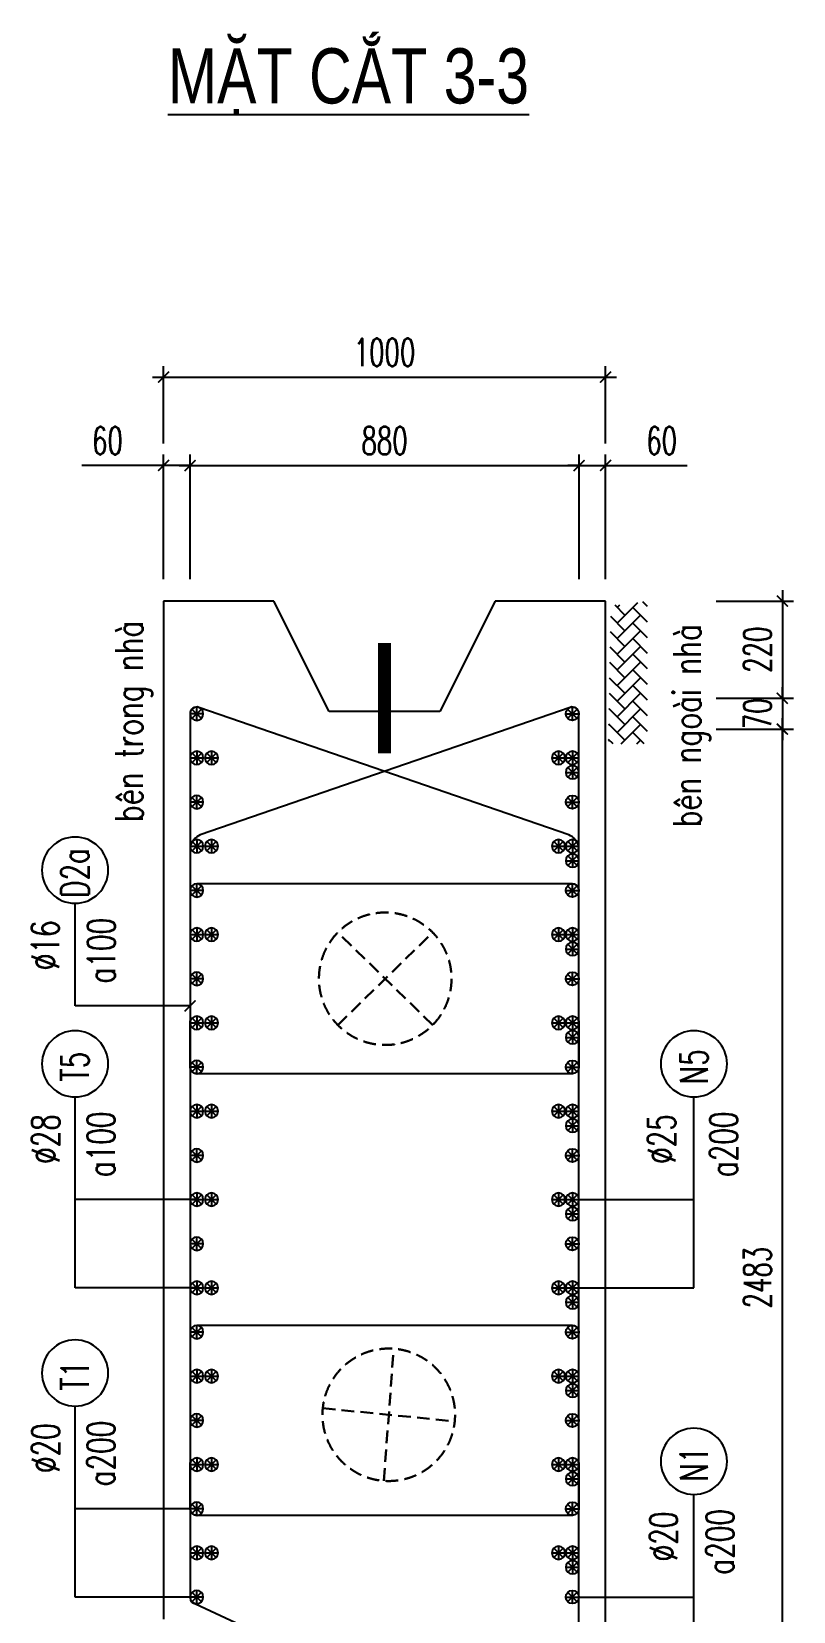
# Model space of a CAD drawing. Header units: millimetres. Extents: x -143483 to 1166745, y -1448440 to -1202244.
# Drawn here: x 872470 to 879364, y -1227724 to -1213416 of the extents above; entities that cross this region are included whole.
import ezdxf
from ezdxf.enums import TextEntityAlignment as Align

# ---------------------------------------------------------------- set-up
doc = ezdxf.new("R2010")
doc.units = ezdxf.units.MM
doc.header["$LTSCALE"] = 30
doc.header["$PDMODE"] = 3
doc.linetypes.add('DASHED', pattern=[19.05, 12.7, -6.35])
doc.layers.get('0').update_dxf_attribs({"lineweight": 9})
doc.layers.get('Defpoints').update_dxf_attribs({"lineweight": 9})
for name, color, linetype in [('ccu11-Cotthep', 9, 'Continuous'), ('ccu11-Dim', 8, 'Continuous'), ('ccu11-Hatch', 8, 'Continuous'), ('ccu11-Text', 31, 'Continuous'), ('ccu11-Thep', 4, 'Continuous'), ('ccu11-Thep doc', 4, 'Continuous'), ('ccu11-Thepdai', 6, 'Continuous'), ('Xref_ST_MBDV Cot vach 30.7.2022$0$Xref_ST_MBDV Cot vach 30.7.2022|Xref_ST_MBDV Cot vach 30.7.2022|Xref_ST_MBDV Cot vach 30.7.2022|Xref_ST_MBDV Cot vach 30.7.2022|ccu12-Thay', 7, 'Continuous')]:
    doc.layers.add(name, color=color, linetype=linetype)
doc.layers.add('ccu11-Khuat', color=9, linetype='DASHED', lineweight=30)
doc.layers.add('Vicom_thep doc', color=1, linetype='Continuous', lineweight=35)
doc.styles.add('ccu11-dim', font='vnsimli.shx', dxfattribs={"width": 0.65, "bigfont": 'bigfont.shx'})
doc.styles.add('ccu11-VnAvH-B', font='VHAVANB.TTF')
doc.styles.add('ccu11-vnsimli', font='vnsimli.shx', dxfattribs={"width": 0.8, "bigfont": 'vns.shx'})
doc.styles.add('ccu11-vnsimple', font='vnsimple.shx', dxfattribs={"bigfont": 'bigfont.shx'})
doc.styles.add('ccu11_simli', font='vnsimli.shx', dxfattribs={"width": 0.8})
doc.dimstyles.new('ccu11-100', dxfattribs={"dimscale": 100, "dimtxt": 2.5, "dimasz": 1, "dimexe": 1, "dimexo": 2, "dimgap": 1, "dimtad": 1, "dimdec": 0, "dimdsep": 46, "dimtxsty": 'ccu11-dim', "dimblk": 'ARCHTICK', "dimcen": -1, "dimdle": 1, "dimclrd": 256, "dimclre": 256, "dimclrt": 3, "dimadec": 0, "dimazin": 2, "dimtfac": 0.1, "dimtdec": 0, "dimtmove": 0, "dimatfit": 1, "dimldrblk": 'ARCHTICK', "dimfxl": 0, "dimtvp": 0.833333, "dimtolj": 1, "dimtzin": 12, "dimarcsym": 0})
doc.dimstyles.new('ccu11-100x4', dxfattribs={"dimscale": 100, "dimtxt": 2.5, "dimasz": 1, "dimexe": 1, "dimexo": 2, "dimgap": 1, "dimtad": 1, "dimdec": 0, "dimlfac": 0.25, "dimdsep": 46, "dimtxsty": 'ccu11-dim', "dimblk": 'ARCHTICK', "dimcen": -1, "dimdle": 1, "dimclrd": 256, "dimclre": 256, "dimclrt": 3, "dimadec": 0, "dimazin": 2, "dimtfac": 0.1, "dimtdec": 0, "dimtmove": 0, "dimatfit": 1, "dimldrblk": 'ARCHTICK', "dimfxl": 0, "dimtvp": 0.833333, "dimtolj": 1, "dimtzin": 12, "dimarcsym": 0})

# ---------------------------------------------------------------- blocks, each defined once
blk = doc.blocks.new('_ARCHTICK')
at = {"color": 0, "linetype": 'ByBlock', "const_width": 0.15}
blk.add_lwpolyline([(-0.5, -0.5), (0.5, 0.5)], dxfattribs=at)
blk = doc.blocks.new('*D3178')
at = {"layer": 'ccu11-Dim', "linetype": 'ByBlock', "lineweight": -2, "ltscale": 30, "transparency": 16777216}
for p, q in [((873664, -1218374), (873664, -1217246)), ((873904, -1218374), (873904, -1217246)), ((873664, -1217346), (872924, -1217346)), ((873904, -1217346), (873664, -1217346)), ((873904, -1217346), (874004, -1217346))]:
    blk.add_line(p, q, dxfattribs=at)
at = {"layer": 'Defpoints', "color": 0, "linetype": 'ByBlock', "ltscale": 30, "transparency": 16777216}
for p in [(873904, -1217346), (873664, -1218574), (873904, -1218574)]:
    blk.add_point(p, dxfattribs=at)
at = {"layer": 'ccu11-Dim', "linetype": 'ByBlock', "lineweight": -2, "ltscale": 30, "transparency": 16777216, "xscale": 100, "yscale": 100, "zscale": 100}
blk.add_blockref('_ARCHTICK', (873664, -1217346), dxfattribs=at)
at = {"layer": 'ccu11-Dim', "linetype": 'ByBlock', "lineweight": -2, "ltscale": 30, "transparency": 16777216, "xscale": 100, "yscale": 100, "zscale": 100, "rotation": 180}
blk.add_blockref('_ARCHTICK', (873904, -1217346), dxfattribs=at)
at = {"layer": 'ccu11-Dim', "color": 3, "linetype": 'ByBlock', "ltscale": 30, "transparency": 16777216, "insert": (873156, -1217121), "char_height": 250, "attachment_point": 5, "style": 'ccu11-dim'}
blk.add_mtext('\\A1;60', dxfattribs=at)
blk = doc.blocks.new('*D3179')
at = {"layer": 'ccu11-Dim', "linetype": 'ByBlock', "lineweight": -2, "ltscale": 30, "transparency": 16777216}
for p, q in [((873904, -1218374), (873904, -1217246)), ((877424, -1218374), (877424, -1217246)), ((873804, -1217346), (877524, -1217346))]:
    blk.add_line(p, q, dxfattribs=at)
at = {"layer": 'Defpoints', "color": 0, "linetype": 'ByBlock', "ltscale": 30, "transparency": 16777216}
for p in [(877424, -1217346), (873904, -1218574), (877424, -1218574)]:
    blk.add_point(p, dxfattribs=at)
at = {"layer": 'ccu11-Dim', "linetype": 'ByBlock', "lineweight": -2, "ltscale": 30, "transparency": 16777216, "xscale": 100, "yscale": 100, "zscale": 100, "rotation": 180}
blk.add_blockref('_ARCHTICK', (873904, -1217346), dxfattribs=at)
at = {"layer": 'ccu11-Dim', "linetype": 'ByBlock', "lineweight": -2, "ltscale": 30, "transparency": 16777216, "xscale": 100, "yscale": 100, "zscale": 100}
blk.add_blockref('_ARCHTICK', (877424, -1217346), dxfattribs=at)
at = {"layer": 'ccu11-Dim', "color": 3, "linetype": 'ByBlock', "ltscale": 30, "transparency": 16777216, "insert": (875664, -1217121), "char_height": 250, "attachment_point": 5, "style": 'ccu11-dim'}
blk.add_mtext('\\A1;880', dxfattribs=at)
blk = doc.blocks.new('*D3180')
at = {"layer": 'ccu11-Dim', "linetype": 'ByBlock', "lineweight": -2, "ltscale": 30, "transparency": 16777216}
for p, q in [((877424, -1218374), (877424, -1217246)), ((877664, -1218374), (877664, -1217246)), ((877424, -1217346), (877324, -1217346)), ((877424, -1217346), (877664, -1217346)), ((877664, -1217346), (878403, -1217346))]:
    blk.add_line(p, q, dxfattribs=at)
at = {"layer": 'Defpoints', "color": 0, "linetype": 'ByBlock', "ltscale": 30, "transparency": 16777216}
for p in [(877424, -1217346), (877424, -1218574), (877664, -1218574)]:
    blk.add_point(p, dxfattribs=at)
at = {"layer": 'ccu11-Dim', "linetype": 'ByBlock', "lineweight": -2, "ltscale": 30, "transparency": 16777216, "xscale": 100, "yscale": 100, "zscale": 100}
blk.add_blockref('_ARCHTICK', (877424, -1217346), dxfattribs=at)
at = {"layer": 'ccu11-Dim', "linetype": 'ByBlock', "lineweight": -2, "ltscale": 30, "transparency": 16777216, "xscale": 100, "yscale": 100, "zscale": 100, "rotation": 180}
blk.add_blockref('_ARCHTICK', (877664, -1217346), dxfattribs=at)
at = {"layer": 'ccu11-Dim', "color": 3, "linetype": 'ByBlock', "ltscale": 30, "transparency": 16777216, "insert": (878172, -1217121), "char_height": 250, "attachment_point": 5, "style": 'ccu11-dim'}
blk.add_mtext('\\A1;60', dxfattribs=at)
blk = doc.blocks.new('*D3181')
at = {"layer": 'ccu11-Dim', "linetype": 'ByBlock', "lineweight": -2, "ltscale": 30, "transparency": 16777216}
for p, q in [((873664, -1217146), (873664, -1216446)), ((877664, -1217146), (877664, -1216446)), ((873564, -1216546), (877764, -1216546))]:
    blk.add_line(p, q, dxfattribs=at)
at = {"layer": 'Defpoints', "color": 0, "linetype": 'ByBlock', "ltscale": 30, "transparency": 16777216}
for p in [(877664, -1216546), (873664, -1217346), (877664, -1217346)]:
    blk.add_point(p, dxfattribs=at)
at = {"layer": 'ccu11-Dim', "linetype": 'ByBlock', "lineweight": -2, "ltscale": 30, "transparency": 16777216, "xscale": 100, "yscale": 100, "zscale": 100, "rotation": 180}
blk.add_blockref('_ARCHTICK', (873664, -1216546), dxfattribs=at)
at = {"layer": 'ccu11-Dim', "linetype": 'ByBlock', "lineweight": -2, "ltscale": 30, "transparency": 16777216, "xscale": 100, "yscale": 100, "zscale": 100}
blk.add_blockref('_ARCHTICK', (877664, -1216546), dxfattribs=at)
at = {"layer": 'ccu11-Dim', "color": 3, "linetype": 'ByBlock', "ltscale": 30, "transparency": 16777216, "insert": (875664, -1216321), "char_height": 250, "attachment_point": 5, "style": 'ccu11-dim'}
blk.add_mtext('\\A1;1000', dxfattribs=at)
blk = doc.blocks.new('MCT')
at = {"ltscale": 0.005}
for p, q in [((-0.49, 0), (0.49, 0)), ((0.35, -0.35), (-0.35, 0.35)), ((-0.35, -0.35), (0.35, 0.35)), ((0, -0.49), (0, 0.49))]:
    blk.add_line(p, q, dxfattribs=at)
blk.add_circle((0, 0), 0.492, dxfattribs=at)
blk = doc.blocks.new('*U1217')
at = {"layer": 'ccu11-Thep doc', "xscale": -121.9200000001001, "yscale": 121.9200000001001, "zscale": 121.92, "rotation": 270}
blk.add_blockref('MCT', (0, 0), dxfattribs=at)
blk = doc.blocks.new('*U1218')
at = {"layer": 'ccu11-Thep doc', "color": 0, "linetype": 'ByBlock', "lineweight": -2, "transparency": 16777216}
for p in [(0, 0), (800, 0), (1600, 0), (2400, 0), (3200, 0), (4000, 0), (4800, 0), (5600, 0), (6400, 0), (7200, 0), (8000, 0), (8800, 0), (9600, 0)]:
    blk.add_blockref('*U1217', p, dxfattribs=at)
blk = doc.blocks.new('*U1228')
at = {"layer": 'ccu11-Thep doc', "xscale": -121.9200000001001, "yscale": 121.9200000001001, "zscale": 121.92, "rotation": 270}
blk.add_blockref('MCT', (0, 0), dxfattribs=at)
blk = doc.blocks.new('*U1229')
at = {"layer": 'ccu11-Thep doc', "color": 0, "linetype": 'ByBlock', "lineweight": -2, "transparency": 16777216}
for p in [(0, 0), (800, 0), (1600, 0), (2400, 0), (3200, 0), (4000, 0), (4800, 0), (5600, 0), (6400, 0), (7200, 0), (8000, 0)]:
    blk.add_blockref('*U1228', p, dxfattribs=at)
blk = doc.blocks.new('*D3182')
at = {"layer": 'ccu11-Dim', "linetype": 'ByBlock', "lineweight": -2, "ltscale": 30, "transparency": 16777216}
for p, q in [((879264, -1218474), (879264, -1219554)), ((878664, -1218574), (879364, -1218574)), ((878664, -1219454), (879364, -1219454))]:
    blk.add_line(p, q, dxfattribs=at)
at = {"layer": 'Defpoints', "color": 0, "linetype": 'ByBlock', "ltscale": 30, "transparency": 16777216}
for p in [(878464, -1218574), (878464, -1219454), (879264, -1219454)]:
    blk.add_point(p, dxfattribs=at)
at = {"layer": 'ccu11-Dim', "linetype": 'ByBlock', "lineweight": -2, "ltscale": 30, "transparency": 16777216, "xscale": 100, "yscale": 100, "zscale": 100}
for p, rotation in [((879264, -1218574), 90), ((879264, -1219454), 270)]:
    blk.add_blockref('_ARCHTICK', p, dxfattribs=dict(at, rotation=rotation))
at = {"layer": 'ccu11-Dim', "color": 3, "linetype": 'ByBlock', "ltscale": 30, "transparency": 16777216, "insert": (879039, -1219014), "char_height": 250, "attachment_point": 5, "rotation": 90, "style": 'ccu11-dim'}
blk.add_mtext('\\A1;220', dxfattribs=at)
blk = doc.blocks.new('*D3183')
at = {"layer": 'ccu11-Dim', "linetype": 'ByBlock', "lineweight": -2, "ltscale": 30, "transparency": 16777216}
for p, q in [((878664, -1219454), (879364, -1219454)), ((879264, -1219454), (879264, -1219354)), ((879264, -1219454), (879264, -1219734)), ((878664, -1219734), (879364, -1219734)), ((879264, -1219734), (879264, -1219834))]:
    blk.add_line(p, q, dxfattribs=at)
at = {"layer": 'Defpoints', "color": 0, "linetype": 'ByBlock', "ltscale": 30, "transparency": 16777216}
for p in [(878464, -1219454), (878464, -1219734), (879264, -1219734)]:
    blk.add_point(p, dxfattribs=at)
at = {"layer": 'ccu11-Dim', "linetype": 'ByBlock', "lineweight": -2, "ltscale": 30, "transparency": 16777216, "xscale": 100, "yscale": 100, "zscale": 100}
for p, rotation in [((879264, -1219454), 270), ((879264, -1219734), 90)]:
    blk.add_blockref('_ARCHTICK', p, dxfattribs=dict(at, rotation=rotation))
at = {"layer": 'ccu11-Dim', "color": 3, "linetype": 'ByBlock', "ltscale": 30, "transparency": 16777216, "insert": (879039, -1219594), "char_height": 250, "attachment_point": 5, "rotation": 90, "style": 'ccu11-dim'}
blk.add_mtext('\\A1;70', dxfattribs=at)
blk = doc.blocks.new('*D3184')
at = {"layer": 'ccu11-Dim', "linetype": 'ByBlock', "lineweight": -2, "ltscale": 30, "transparency": 16777216}
for p, q in [((878664, -1219734), (879364, -1219734)), ((879264, -1229767), (879264, -1219634)), ((878664, -1229667), (879364, -1229667))]:
    blk.add_line(p, q, dxfattribs=at)
at = {"layer": 'Defpoints', "color": 0, "linetype": 'ByBlock', "ltscale": 30, "transparency": 16777216}
for p in [(878464, -1219734), (879264, -1219734), (878464, -1229667)]:
    blk.add_point(p, dxfattribs=at)
at = {"layer": 'ccu11-Dim', "linetype": 'ByBlock', "lineweight": -2, "ltscale": 30, "transparency": 16777216, "xscale": 100, "yscale": 100, "zscale": 100}
for p, rotation in [((879264, -1219734), 90), ((879264, -1229667), 270)]:
    blk.add_blockref('_ARCHTICK', p, dxfattribs=dict(at, rotation=rotation))
at = {"layer": 'ccu11-Dim', "color": 3, "linetype": 'ByBlock', "ltscale": 30, "transparency": 16777216, "insert": (879039, -1224701), "char_height": 250, "attachment_point": 5, "rotation": 90, "style": 'ccu11-dim'}
blk.add_mtext('\\A1;2483', dxfattribs=at)
blk = doc.blocks.new('SHD')
at = {"layer": 'ccu11-Cotthep'}
blk.add_circle((300, 0), 300, dxfattribs=at)
at = {"layer": 'ccu11-Cotthep', "color": 31, "style": 'ccu11_simli', "width": 0.8}
blk.add_attdef('DK', text='', height=250, dxfattribs=at).set_placement((-101, 65), align=Align.BOTTOM_RIGHT)
blk.add_attdef('KH', text='', height=250, dxfattribs=at).set_placement((300, 0), align=Align.MIDDLE)
blk.add_attdef('KC', text='', height=250, dxfattribs=at).set_placement((-101, -142), align=Align.TOP_RIGHT)
blk = doc.blocks.new('ccu11_block_thep')
at = {"layer": 'ccu11-Thep', "color": 3}
for p, q in [((-0.4, 0), (0.4, 0)), ((-0.283, 0.283), (0.283, -0.283)), ((0.283, 0.283), (-0.283, -0.283)), ((0, 0.4), (0, -0.4))]:
    blk.add_line(p, q, dxfattribs=at)
at = {"layer": 'ccu11-Thep', "color": 1, "const_width": 0.0667}
blk.add_lwpolyline([(-0.4, 0, 1), (0.4, 0, 1), (-0.4, 0, 1)], format="xyb", dxfattribs=at)
at = {"layer": 'ccu11-Thep', "color": 1}
blk.add_circle((0, 0), 0.4, dxfattribs=at)
blk = doc.blocks.new('*U1215')
at = {"layer": 'Vicom_thep doc', "xscale": -150, "yscale": 150, "zscale": 150, "rotation": 180}
blk.add_blockref('ccu11_block_thep', (0, 0), dxfattribs=at)
blk = doc.blocks.new('*U1216')
at = {"layer": 'ccu11-Thep doc', "color": 0, "linetype": 'ByBlock', "lineweight": -2, "transparency": 16777216}
for p in [(0, 0), (800, 0), (1600, 0), (2400, 0), (3200, 0), (4000, 0), (4800, 0), (5600, 0), (6400, 0), (7200, 0), (8000, 0), (8800, 0)]:
    blk.add_blockref('*U1215', p, dxfattribs=at)
blk = doc.blocks.new('*U1224')
at = {"layer": 'Vicom_thep doc', "xscale": -150, "yscale": 150, "zscale": 150, "rotation": 180}
blk.add_blockref('ccu11_block_thep', (0, 0), dxfattribs=at)
blk = doc.blocks.new('*U1225')
at = {"layer": 'ccu11-Thep doc', "color": 0, "linetype": 'ByBlock', "lineweight": -2, "transparency": 16777216}
for p in [(0, 0), (800, 0), (1600, 0), (2400, 0), (3200, 0), (4000, 0), (4800, 0), (5600, 0), (6400, 0), (7200, 0)]:
    blk.add_blockref('*U1224', p, dxfattribs=at)
blk = doc.blocks.new('*U1226')
at = {"layer": 'Vicom_thep doc', "xscale": -150, "yscale": 150, "zscale": 150, "rotation": 180}
blk.add_blockref('ccu11_block_thep', (0, 0), dxfattribs=at)
blk = doc.blocks.new('*U1227')
at = {"layer": 'ccu11-Thep doc', "color": 0, "linetype": 'ByBlock', "lineweight": -2, "transparency": 16777216}
for p in [(0, 0), (800, 0), (1600, 0), (2400, 0), (3200, 0), (4000, 0), (4800, 0), (5600, 0), (6400, 0), (7200, 0)]:
    blk.add_blockref('*U1226', p, dxfattribs=at)
blk = doc.blocks.new('*U2228')
at = {"layer": 'Vicom_thep doc', "xscale": -150, "yscale": 150, "zscale": 150, "rotation": 180}
blk.add_blockref('ccu11_block_thep', (0, 0), dxfattribs=at)
blk = doc.blocks.new('*U2229')
at = {"layer": 'ccu11-Thep doc', "color": 0, "linetype": 'ByBlock', "lineweight": -2, "transparency": 16777216}
for p in [(0, 0), (800, 0), (1600, 0), (2400, 0), (3200, 0), (4000, 0), (4800, 0), (5600, 0), (6400, 0), (7200, 0), (8000, 0), (8800, 0)]:
    blk.add_blockref('*U2228', p, dxfattribs=at)
blk = doc.blocks.new('*U2230')
at = {"layer": 'Vicom_thep doc', "xscale": -150, "yscale": 150, "zscale": 150, "rotation": 180}
blk.add_blockref('ccu11_block_thep', (0, 0), dxfattribs=at)
blk = doc.blocks.new('*U2231')
at = {"layer": 'ccu11-Thep doc', "color": 0, "linetype": 'ByBlock', "lineweight": -2, "transparency": 16777216}
for p in [(0, 0), (800, 0), (1600, 0), (2400, 0), (3200, 0), (4000, 0), (4800, 0), (5600, 0), (6400, 0), (7200, 0), (8000, 0), (8800, 0)]:
    blk.add_blockref('*U2230', p, dxfattribs=at)

msp = doc.modelspace()

# ---------------------------------------------------------------- hatches: boundary and pattern name
at = {"layer": 'ccu11-Hatch', "ltscale": 10}
h = msp.add_hatch(dxfattribs=at)
h.set_pattern_fill('AR-HBONE', color=256, scale=25, angle=360, style=0)
h.set_pattern_definition([(135, (-898412.56, -4481717.1), (-3e-14, 141.4213562), [300, -100]), (45, (-898483.27, -4481646.39), (-3e-14, 141.4213562), [300, -100])])
h.paths.add_polyline_path([(877690.91, -1219866.6), (878043.63, -1219866.6), (878043.63, -1218574.24), (877712.33, -1218617.1)])

# ---------------------------------------------------------------- linework, layer by layer
at = {"layer": 'ccu11-Khuat', "ltscale": 0.3}
for p, q in [((876099.26, -1222413.36), (875240.56, -1221575.12)), ((875240.56, -1222413.36), (876099.26, -1221575.12)), ((875656.8, -1226541.93), (875746.96, -1225345.32)), ((875104.84, -1225884.13), (876298.92, -1226003.12))]:
    msp.add_line(p, q, dxfattribs=at)
for centre in [(875669.91, -1221994.24), (875701.88, -1225943.62)]:
    msp.add_circle(centre, 600, dxfattribs=at)
at = {"layer": 'ccu11-Thep', "const_width": 120}
msp.add_lwpolyline([(875663.55, -1219954.24), (875663.55, -1218954.24)], dxfattribs=at)
at = {"layer": 'ccu11-Thepdai'}
for points in [[(877423.55, -1221522.44), (877423.55, -1220801.97, 0.23620228), (877330.8, -1220690.21), (873984.05, -1219536.33, 0.5204497), (873903.55, -1219592.72), (873903.55, -1227604.24, 0.41421356), (873953.55, -1227654.24), (877373.55, -1229254.24, 0.41421356), (877423.55, -1229204.24), (877423.55, -1219592.72, 0.5204497), (877343.04, -1219536.33), (873996.29, -1220690.21, 0.23620228), (873903.55, -1220801.97), (873903.55, -1221522.44)], [(877423.55, -1221614.24), (877423.55, -1221194.24, 0.41421356), (877363.55, -1221134.24), (873963.55, -1221134.24, 0.41421356), (873903.55, -1221194.24), (873903.55, -1221614.24)], [(877423.55, -1222374.24), (877423.55, -1222794.24, -0.41421356), (877363.55, -1222854.24), (873963.55, -1222854.24, -0.41421356), (873903.55, -1222794.24), (873903.55, -1222374.24)], [(877423.55, -1225614.24), (877423.55, -1225194.24, 0.41421356), (877363.55, -1225134.24), (873963.55, -1225134.24, 0.41421356), (873903.55, -1225194.24), (873903.55, -1225614.24)], [(877423.55, -1226374.24), (877423.55, -1226794.24, -0.41421356), (877363.55, -1226854.24), (873963.55, -1226854.24, -0.41421356), (873903.55, -1226794.24), (873903.55, -1226374.24)]]:
    msp.add_lwpolyline(points, format="xyb", dxfattribs=at)
at = {"layer": 'Xref_ST_MBDV Cot vach 30.7.2022$0$Xref_ST_MBDV Cot vach 30.7.2022|Xref_ST_MBDV Cot vach 30.7.2022|Xref_ST_MBDV Cot vach 30.7.2022|Xref_ST_MBDV Cot vach 30.7.2022|ccu12-Thay', "ltscale": 10}
for p, q in [((874662.88, -1218574.24), (873663.55, -1218574.24)), ((873663.55, -1218574.24), (873663.55, -1227794.36)), ((875163.21, -1219574.91), (874662.88, -1218574.24)), ((876664.21, -1218574.24), (876163.88, -1219574.91)), ((877663.55, -1218574.24), (876664.21, -1218574.24)), ((877663.55, -1229667.12), (877663.55, -1218574.24)), ((876163.88, -1219574.91), (875163.21, -1219574.91))]:
    msp.add_line(p, q, dxfattribs=at)

# ---------------------------------------------------------------- block references
at = {"layer": 'ccu11-Cotthep'}
ref = msp.add_blockref('SHD', (872863.19, -1221311.07), dxfattribs=dict(at, xscale=-1, rotation=270))
ref.add_attrib('KH', 'D2a', dxfattribs={"color": 31, "height": 250, "rotation": 90, "style": 'ccu11-vnsimple', "width": 0.7}).set_placement((872863.19, -1221036.07), align=Align.MIDDLE_CENTER)
ref.add_attrib('KC', 'a100', dxfattribs={"color": 31, "height": 250, "rotation": 90, "style": 'ccu11-vnsimple', "width": 0.7}).set_placement((872974.55, -1221739.65), align=Align.TOP_CENTER)
ref.add_attrib('DK', '`16', dxfattribs={"color": 31, "height": 250, "rotation": 90, "style": 'ccu11-vnsimple', "width": 0.7}).set_placement((872794.53, -1221691.85), align=Align.BOTTOM_CENTER)
ref = msp.add_blockref('SHD', (872863.19, -1223065.24), dxfattribs=dict(at, xscale=-1, rotation=270))
ref.add_attrib('KH', 'T5', dxfattribs={"color": 31, "height": 250, "rotation": 90, "style": 'ccu11-vnsimple', "width": 0.7}).set_placement((872863.19, -1222790.24), align=Align.MIDDLE_CENTER)
ref.add_attrib('KC', 'a100', dxfattribs={"color": 31, "height": 250, "rotation": 90, "style": 'ccu11-vnsimple', "width": 0.7}).set_placement((872973.68, -1223493.82), align=Align.TOP_CENTER)
ref.add_attrib('DK', '`28', dxfattribs={"color": 31, "height": 250, "rotation": 90, "style": 'ccu11-vnsimple', "width": 0.7}).set_placement((872796.65, -1223446.02), align=Align.BOTTOM_CENTER)
ref = msp.add_blockref('SHD', (878463.9, -1223065.24), dxfattribs=dict(at, xscale=-1, rotation=270))
ref.add_attrib('KH', 'N5', dxfattribs={"color": 31, "height": 250, "rotation": 90, "style": 'ccu11-vnsimple', "width": 0.7}).set_placement((878463.9, -1222790.24), align=Align.MIDDLE_CENTER)
ref.add_attrib('KC', 'a200', dxfattribs={"color": 31, "height": 250, "rotation": 90, "style": 'ccu11-vnsimple', "width": 0.7}).set_placement((878606.82, -1223493.82), align=Align.TOP_CENTER)
ref.add_attrib('DK', '`25', dxfattribs={"color": 31, "height": 250, "rotation": 90, "style": 'ccu11-vnsimple', "width": 0.7}).set_placement((878372.97, -1223446.02), align=Align.BOTTOM_CENTER)
ref = msp.add_blockref('SHD', (872863.19, -1225865.24), dxfattribs=dict(at, xscale=-1, rotation=270))
ref.add_attrib('KH', 'T1', dxfattribs={"color": 31, "height": 250, "rotation": 90, "style": 'ccu11-vnsimple', "width": 0.7}).set_placement((872863.19, -1225590.24), align=Align.MIDDLE_CENTER)
ref.add_attrib('KC', 'a200', dxfattribs={"color": 31, "height": 250, "rotation": 90, "style": 'ccu11-vnsimple', "width": 0.7}).set_placement((872973.68, -1226293.82), align=Align.TOP_CENTER)
ref.add_attrib('DK', '`20', dxfattribs={"color": 31, "height": 250, "rotation": 90, "style": 'ccu11-vnsimple', "width": 0.7}).set_placement((872796.65, -1226246.02), align=Align.BOTTOM_CENTER)
ref = msp.add_blockref('SHD', (878463.9, -1226665.24), dxfattribs=dict(at, xscale=-1, rotation=270))
ref.add_attrib('KH', 'N1', dxfattribs={"color": 31, "height": 250, "rotation": 90, "style": 'ccu11-vnsimple', "width": 0.7}).set_placement((878463.9, -1226390.24), align=Align.MIDDLE_CENTER)
ref.add_attrib('KC', 'a200', dxfattribs={"color": 31, "height": 250, "rotation": 90, "style": 'ccu11-vnsimple', "width": 0.7}).set_placement((878574.57, -1227093.82), align=Align.TOP_CENTER)
ref.add_attrib('DK', '`20', dxfattribs={"color": 31, "height": 250, "rotation": 90, "style": 'ccu11-vnsimple', "width": 0.7}).set_placement((878388.49, -1227046.02), align=Align.BOTTOM_CENTER)
at = {"layer": 'ccu11-Thep doc'}
for name, p, rotation in [('*U1229', (873963.55, -1227594.24), 90.00000000000001), ('*U1225', (873963.55, -1219994.24), 270), ('*U1227', (874097.49, -1219994.24), 270), ('*U2231', (877238.55, -1219994.24), 270), ('*U1216', (877363.55, -1219994.24), 270), ('*U2229', (877363.55, -1220125.02), 270)]:
    msp.add_blockref(name, p, dxfattribs=dict(at, rotation=rotation))
at = {"layer": 'ccu11-Thep doc', "xscale": -1, "rotation": 270}
msp.add_blockref('*U1218', (877363.55, -1229194.24), dxfattribs=at)

# ---------------------------------------------------------------- texts
at = {"layer": 'ccu11-Text', "color": 3, "style": 'ccu11-VnAvH-B', "width": 0.8}
msp.add_text('%%UmÆt c¾t 3-3', height=500, dxfattribs=at).set_placement((875337.33, -1214067.24), align=Align.CENTER)
at = {"layer": 'ccu11-Text', "linetype": 'Continuous', "style": 'ccu11-vnsimli', "width": 0.75}
for s, p in [('bªn trong nhµ', (873476.58, -1219661.65)), ('bªn ngoµi nhµ', (878527.33, -1219701.83))]:
    msp.add_text(s, height=250, rotation=90, dxfattribs=at).set_placement(p, align=Align.CENTER)

# ---------------------------------------------------------------- dimensions: what is measured, and where the dimension line sits
at = {"layer": 'ccu11-Dim', "linetype": 'ByBlock', "ltscale": 30}
for base, p1, p2, angle, picture, middle in [((877663.55, -1216545.84), (873663.55, -1217345.84), (877663.55, -1217345.84), 180, '*D3181', (875663.55, -1216320.84)), ((879263.9, -1219454.24), (878463.9, -1218574.24), (878463.9, -1219454.24), 90, '*D3182', (879038.9, -1219014.24)), ((879263.9, -1219734.24), (878463.9, -1229667.12), (878463.9, -1219734.24), 90, '*D3184', (879038.9, -1224700.68))]:
    dim = msp.add_linear_dim(base=base, p1=p1, p2=p2, angle=angle, dimstyle='ccu11-100x4', dxfattribs=at)
    dim.commit()
    dim.dimension.update_dxf_attribs({"geometry": picture, "text_midpoint": middle})
dim = msp.add_linear_dim(base=(873903.55, -1217345.84), p1=(873663.55, -1218574.24), p2=(873903.55, -1218574.24), angle=180, dimstyle='ccu11-100x4', dxfattribs=at)
dim.commit()
dim.dimension.update_dxf_attribs({"geometry": '*D3178', "text_midpoint": (873155.56, -1217345.84), "dimtype": 160})
for base, p1, p2, angle, override, picture, middle in [((877423.55, -1217345.84), (873903.55, -1218574.24), (877423.55, -1218574.24), 180, {"dimtmove": 1}, '*D3179', (875663.55, -1217120.84)), ((879263.9, -1219734.24), (878463.9, -1219454.24), (878463.9, -1219734.24), 90, {"dimtix": 1}, '*D3183', (879038.9, -1219594.24))]:
    dim = msp.add_linear_dim(base=base, p1=p1, p2=p2, angle=angle, dimstyle='ccu11-100x4', override=override, dxfattribs=at)
    dim.commit()
    dim.dimension.update_dxf_attribs({"geometry": picture, "text_midpoint": middle})
dim = msp.add_linear_dim(base=(877423.55, -1217345.84), p1=(877663.55, -1218574.24), p2=(877423.55, -1218574.24), dimstyle='ccu11-100x4', dxfattribs=at)
dim.commit()
dim.dimension.update_dxf_attribs({"geometry": '*D3180', "text_midpoint": (878171.53, -1217345.84), "dimtype": 160})

# ---------------------------------------------------------------- leaders
at = {"layer": 'ccu11-Cotthep', "linetype": 'ByBlock', "ltscale": 30}
msp.add_leader([(873903.55, -1222240.07), (872863.19, -1222240.07), (872863.19, -1221311.07)], dimstyle='ccu11-100x4', dxfattribs=at)
at = {"layer": 'ccu11-Cotthep'}
for points in [[(873963.55, -1224794.24), (872863.19, -1224794.24), (872863.19, -1223065.24)], [(873963.55, -1223994.24), (872863.19, -1223994.24), (872863.19, -1223065.24)], [(877363.55, -1224794.24), (878463.9, -1224794.24), (878463.9, -1223065.24)], [(877363.55, -1223994.24), (878463.9, -1223994.24), (878463.9, -1223065.24)], [(873963.55, -1227594.24), (872863.19, -1227594.24), (872863.19, -1225865.24)], [(873963.55, -1226794.24), (872863.19, -1226794.24), (872863.19, -1225865.24)], [(877363.55, -1228394.24), (878463.9, -1228394.24), (878463.9, -1226665.24)], [(877363.55, -1227594.24), (878463.9, -1227594.24), (878463.9, -1226665.24)]]:
    msp.add_leader(points, dimstyle='ccu11-100', override={"dimasz": 1.5, "dimgap": 1, "dimtad": 0, "dimldrblk": 'None', "dimfxl": 3, "dimfxlon": 1, "dimtfill": 1, "dimarcsym": 1}, dxfattribs=at)

doc.saveas('drawing.dxf')
